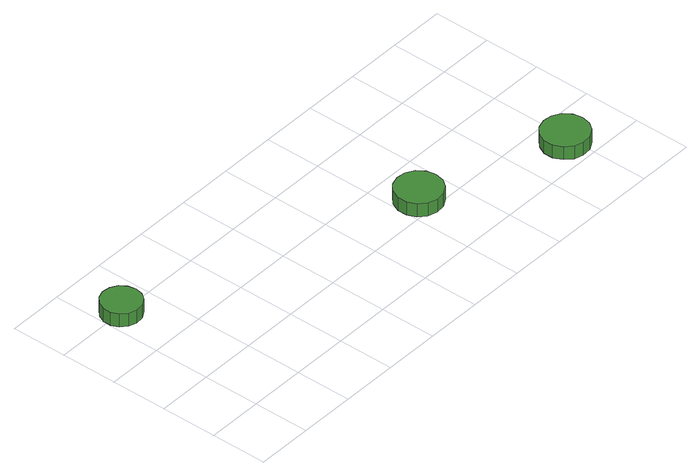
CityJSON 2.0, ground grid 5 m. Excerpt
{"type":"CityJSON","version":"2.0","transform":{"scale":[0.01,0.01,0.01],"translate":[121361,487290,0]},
"CityObjects":{
"tree1":{"type":"SolitaryVegetationObject","attributes":{"function":"something"},"geometry":[{"type":"MultiSurface","lod":"1","boundaries":[[[0,1,2,3,4,5,6,7,8,9,10,11,12,13,14]],[[15,16,17,18,19,20,21,22,23,24,25,26,27,28,29]],[[0,29,28,1]],[[1,28,27,2]],[[2,27,26,3]],[[3,26,25,4]],[[4,25,24,5]],[[5,24,23,6]],[[6,23,22,7]],[[7,22,21,8]],[[8,21,20,9]],[[9,20,19,10]],[[10,19,18,11]],[[11,18,17,12]],[[12,17,16,13]],[[13,16,15,14]],[[14,15,29,0]]]}]},
"tree2":{"type":"SolitaryVegetationObject","attributes":{"function":"something"},"geometry":[{"type":"MultiSurface","lod":"1","boundaries":[[[30,31,32,33,34,35,36,37,38,39,40,41,42,43,44]],[[45,46,47,48,49,50,51,52,53,54,55,56,57,58,59]],[[30,59,58,31]],[[31,58,57,32]],[[32,57,56,33]],[[33,56,55,34]],[[34,55,54,35]],[[35,54,53,36]],[[36,53,52,37]],[[37,52,51,38]],[[38,51,50,39]],[[39,50,49,40]],[[40,49,48,41]],[[41,48,47,42]],[[42,47,46,43]],[[43,46,45,44]],[[44,45,59,30]]]}]},
"tree3":{"type":"SolitaryVegetationObject","attributes":{"function":"something"},"geometry":[{"type":"MultiSurface","lod":"1","boundaries":[[[60,61,62,63,64,65,66,67,68,69,70,71,72,73,74]],[[75,76,77,78,79,80,81,82,83,84,85,86,87,88,89]],[[60,89,88,61]],[[61,88,87,62]],[[62,87,86,63]],[[63,86,85,64]],[[64,85,84,65]],[[65,84,83,66]],[[66,83,82,67]],[[67,82,81,68]],[[68,81,80,69]],[[69,80,79,70]],[[70,79,78,71]],[[71,78,77,72]],[[72,77,76,73]],[[73,76,75,74]],[[74,75,89,60]]]}]}
},
"vertices":[
[355,1502,189],[340,1573,189],[298,1632,189],[235,1668,189],[163,1676,189],[94,1653,189],[40,1605,189],[11,1539,189],[11,1466,189],[40,1400,189],[94,1352,189],[163,1329,189],[235,1337,189],[298,1373,189],[340,1432,189],[340,1432,62],[298,1373,62],[235,1337,62],[163,1329,62],[94,1352,62],[40,1400,62],[11,1466,62],[11,1539,62],[40,1605,62],[94,1653,62],[163,1676,62],[235,1668,62],[298,1632,62],[340,1573,62],[355,1502,62],
[2885,640,201],[2868,723,201],[2818,791,201],[2744,834,201],[2660,843,201],[2579,816,201],[2516,760,201],[2482,682,201],[2482,597,201],[2516,520,201],[2579,463,201],[2660,437,201],[2744,446,201],[2818,488,201],[2868,557,201],[2868,557,74],[2818,488,74],[2744,446,74],[2660,437,74],[2579,463,74],[2516,520,74],[2482,597,74],[2482,682,74],[2516,760,74],[2579,816,74],[2660,843,74],[2744,834,74],[2818,791,74],[2868,723,74],[2885,640,74],
[4135,231,202],[4118,314,202],[4068,382,202],[3995,424,202],[3910,433,202],[3830,407,202],[3767,350,202],[3732,273,202],[3732,188,202],[3767,111,202],[3830,54,202],[3910,28,202],[3995,37,202],[4068,79,202],[4118,148,202],[4118,148,75],[4068,79,75],[3995,37,75],[3910,28,75],[3830,54,75],[3767,111,75],[3732,188,75],[3732,273,75],[3767,350,75],[3830,407,75],[3910,433,75],[3995,424,75],[4068,382,75],[4118,314,75],[4135,231,75]
]}
